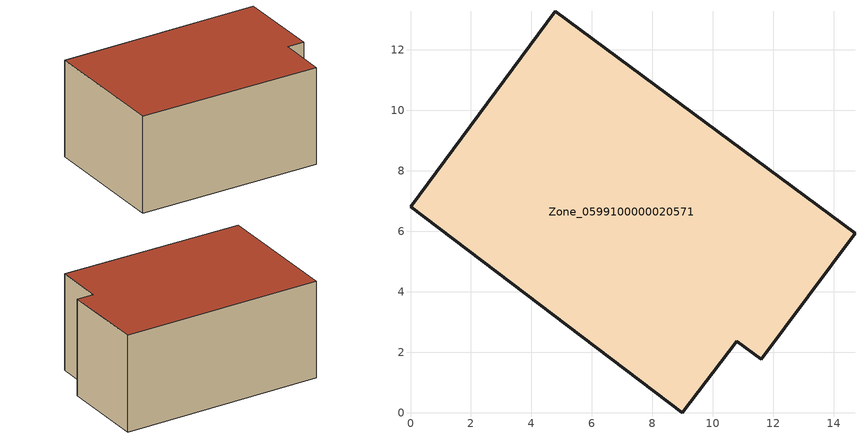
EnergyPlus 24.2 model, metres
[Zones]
Zone_0599100000020571
 floor ground (C_G): 10.78,2.38 8.98,0 0,6.81 4.79,13.28 14.7,5.94 11.6,1.77 z1.25
 wall outside (C_F): 4.79,13.28 0,6.81 8.98,0 10.78,2.38 11.6,1.77 14.7,5.94 4.79,13.28 z1.25:7.25
 roof outside (C_R): 11.6,1.77 14.7,5.94 4.79,13.28 0,6.81 8.98,0 10.78,2.38 z7.25
[BUILDING]
Pand.0599100000020571: North Axis=0; Terrain=City; Loads Convergence Tolerance Value=0.04; Temperature Convergence Tolerance Value=0.4; Solar Distribution=FullExterior; Maximum Number of Warmup Days=25; Minimum Number of Warmup Days=1
[Site:Location]
Rotterdam.The.Hague.AP_ZH_NLD Design_Conditions: Latitude=51.96; Longitude=4.45; Time Zone=1; Elevation=-4.5
[SITE:GROUNDTEMPERATURE:BUILDINGSURFACE]
18, 18, 18, 18, 18, 18, 18, 18, 18, 18, 18, 18
[MATERIAL] Thermal Absorptance=0.9; Solar Absorptance=0.7; Visible Absorptance=0.7
Name | Roughness | Thickness | Conductivity | Density | Specific Heat
G.TC.1975-1991 | MediumSmooth | 0.15 | 0.288461 | 540 | 1210
F.TC.1975-1991 | Rough | 0.3 | 0.230769 | 1920 | 840
R.TC.1975-1991 | MediumRough | 0.2 | 0.153846 | 1500 | 1000
[CONSTRUCTION]
C_G: G.TC.1975-1991
C_F: F.TC.1975-1991
C_R: R.TC.1975-1991
[ZONE]
Zone_0599100000020571: Type=1; Multiplier=1; Ceiling Height=Autocalculate; Volume=Autocalculate; Floor Area=autocalculate; Part of Total Floor Area=Yes
[ZONEINFILTRATION:DESIGNFLOWRATE]
Infil_Zone_0599100000020571: Zone or ZoneList or Space or SpaceList=Zone_0599100000020571; Schedule=AlwaysOn; Design Flow Rate Calculation Method=Flow/Area; Flow Rate per Floor Area=0.003; Constant Term Coefficient=1; Temperature Term Coefficient=0; Velocity Term Coefficient=0; Velocity Squared Term Coefficient=0
[HVACTEMPLATE:ZONE:IDEALLOADSAIRSYSTEM]
Zone_0599100000020571: Maximum Heating Supply Air Temperature=50; Minimum Cooling Supply Air Temperature=13; Maximum Heating Supply Air Humidity Ratio=0.0156; Minimum Cooling Supply Air Humidity Ratio=0.0077; Heating Limit=NoLimit; Cooling Limit=NoLimit; Dehumidification Control Type=ConstantSensibleHeatRatio; Cooling Sensible Heat Ratio=0.7; Dehumidification Setpoint=60; Humidification Control Type=None; Humidification Setpoint=30; Outdoor Air Method=None; Outdoor Air Flow Rate per Person=0.00944; Outdoor Air Flow Rate per Zone Floor Area=0; Outdoor Air Flow Rate per Zone=0; Demand Controlled Ventilation Type=None; Outdoor Air Economizer Type=NoEconomizer; Heat Recovery Type=None; Sensible Heat Recovery Effectiveness=0.7; Latent Heat Recovery Effectiveness=0.65
[ZONECONTROL:THERMOSTAT]
ThermostatControl_Zone_0599100000020571: Zone or ZoneList=Zone_0599100000020571; Control Type Schedule=DualSetpointControlType; Control 1=Thermostat_Zone_0599100000020571; Temperature Difference Between Cutout And Setpoint=0
[THERMOSTATSETPOINT:DUALSETPOINT]
Thermostat_Zone_0599100000020571: Heating Setpoint Temperature Schedule=HeatingSetpoint_Zone_0599100000020571; Cooling Setpoint Temperature Schedule=CoolingSetpoint_Zone_0599100000020571
[SCHEDULE:COMPACT]
HeatingSetpoint_Zone_0599100000020571: Through: 12/31, For: AllDays, Until: 24:00, 21
CoolingSetpoint_Zone_0599100000020571: Through: 12/31, For: AllDays, Until: 24:00, 24
DualSetpointControlType: Through: 12/31, For: AllDays, Until: 24:00, 4
AlwaysOn: Through: 12/31, For: AllDays, Until: 24:00, 1
